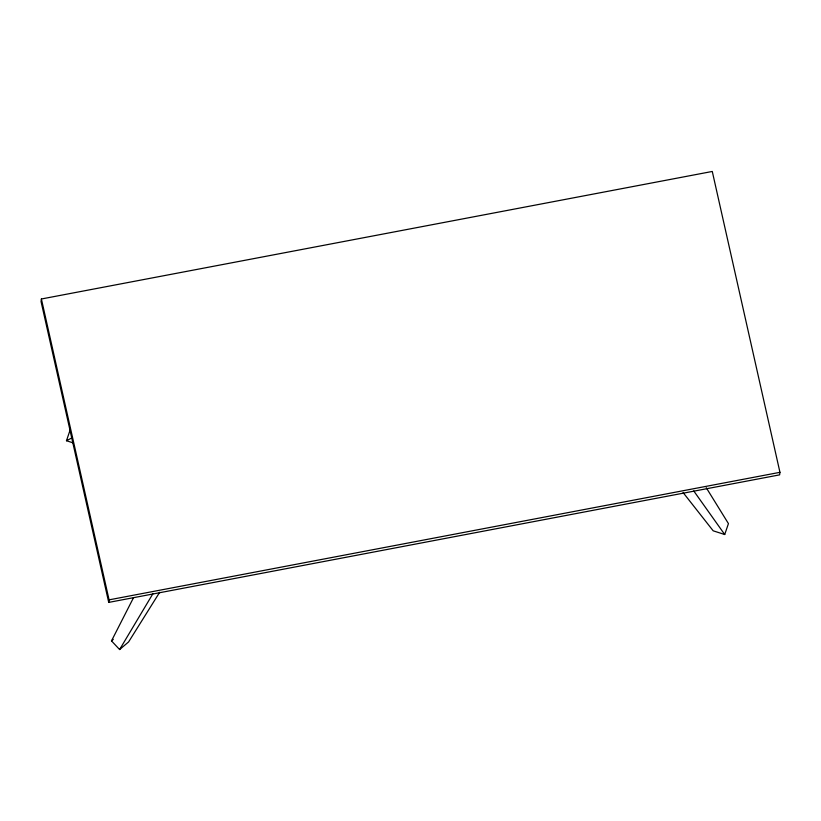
<?xml version="1.0" encoding="UTF-8"?>
<svg xmlns="http://www.w3.org/2000/svg" width="821" height="821" viewBox="0 0 821 821"><rect width="100%" height="100%" fill="white"/><g stroke="black" fill="none" stroke-linecap="round" stroke-linejoin="round"><path stroke-width="1.23" d="M41.399 298.988L41.05 301.523L108.721 602.398L779.601 474.866L779.95 472.321L712.279 171.456L41.399 298.988L109.07 599.853L108.721 602.398M73.377 442.95L66.47 440.733L70.185 429.835M683.093 492.559L713.192 530.818L724.717 534.512L728.443 523.613L706.255 487.725M159.705 592.228L128.589 641.95L119.609 649.544L111.492 640.893L133.515 597.698M119.609 649.544L152.983 593.593M111.492 640.893L113.288 639.374M66.47 440.733L72.135 437.757M109.07 599.853L779.95 472.321M693.745 490.927L724.717 534.512"/></g></svg>
